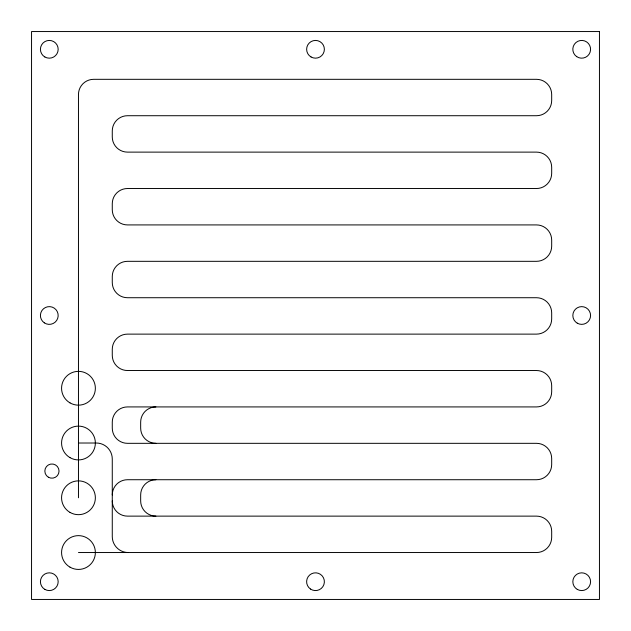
<?xml version="1.0" encoding="UTF-8"?>
<svg xmlns="http://www.w3.org/2000/svg" width="631" height="631" viewBox="0 0 631 631"><rect width="100%" height="100%" fill="white"/><g stroke="black" fill="none" stroke-linecap="round" stroke-linejoin="round"><path stroke-width="0.95" d="M78.465 443.017L96.298 443.017A15.972 15.972 0 0 1 112.271 458.989L112.271 536.563A15.972 15.972 0 0 0 128.243 552.535M78.465 552.535L536.476 552.535A15.207 15.207 0 0 0 551.683 537.32L551.683 531.341A15.207 15.207 0 0 0 536.476 516.126L127.478 516.126A15.207 15.207 0 0 1 112.271 500.919M78.465 497.772L78.465 94.524A15.207 15.207 0 0 1 93.68 79.317L536.476 79.317A15.207 15.207 0 0 1 551.683 94.524L551.683 100.503A15.207 15.207 0 0 1 536.476 115.718L127.478 115.718A15.207 15.207 0 0 0 112.271 130.925L112.271 136.903A15.207 15.207 0 0 0 127.478 152.118L536.476 152.118A15.207 15.207 0 0 1 551.683 167.325L551.683 173.304A15.207 15.207 0 0 1 536.476 188.519L127.478 188.519A15.207 15.207 0 0 0 112.271 203.726L112.271 209.713A15.207 15.207 0 0 0 127.478 224.92L536.476 224.92A15.207 15.207 0 0 1 551.683 240.127L551.683 246.114A15.207 15.207 0 0 1 536.476 261.321L127.478 261.321A15.207 15.207 0 0 0 112.271 276.528L112.271 282.514A15.207 15.207 0 0 0 127.478 297.722L536.476 297.722A15.207 15.207 0 0 1 551.683 312.937L551.683 318.915A15.207 15.207 0 0 1 536.476 334.122L127.478 334.122A15.207 15.207 0 0 0 112.271 349.337L112.271 355.316A15.207 15.207 0 0 0 127.478 370.523L536.476 370.523A15.207 15.207 0 0 1 551.683 385.738L551.683 391.717A15.207 15.207 0 0 1 536.476 406.924L127.478 406.924A15.207 15.207 0 0 0 112.271 422.139L112.271 428.118A15.207 15.207 0 0 0 127.478 443.325L536.476 443.325A15.207 15.207 0 0 1 551.683 458.54L551.683 464.519A15.207 15.207 0 0 1 536.476 479.726L127.478 479.726A15.207 15.207 0 0 0 112.271 494.941M155.873 516.126A15.207 15.207 0 0 1 140.666 500.919L140.666 494.941A15.207 15.207 0 0 1 155.873 479.726M155.873 443.325A15.207 15.207 0 0 1 140.666 428.118L140.666 422.139A15.207 15.207 0 0 1 155.873 406.924M599.45 31.55L31.55 31.55L31.55 599.45L599.45 599.45L599.45 31.55M310.523 589.054A8.873 8.873 0 0 0 324.35 582.334A8.873 8.873 0 0 0 311.619 573.721A8.873 8.873 0 0 0 310.523 589.054M311.067 56.979A8.873 8.873 0 0 0 324.373 49.297A8.873 8.873 0 0 0 311.067 41.614A8.873 8.873 0 0 0 311.067 56.979M576.726 56.648A8.873 8.873 0 0 0 590.553 49.928A8.873 8.873 0 0 0 577.822 41.315A8.873 8.873 0 0 0 576.726 56.648M577.27 589.386A8.873 8.873 0 0 0 590.577 581.703A8.873 8.873 0 0 0 577.27 574.021A8.873 8.873 0 0 0 577.27 589.386M577.27 323.182A8.873 8.873 0 0 0 590.577 315.5A8.873 8.873 0 0 0 577.27 307.818A8.873 8.873 0 0 0 577.27 323.182M44.856 56.979A8.873 8.873 0 0 0 58.17 49.297A8.873 8.873 0 0 0 44.864 41.614A8.873 8.873 0 0 0 44.856 56.979M44.864 589.386A8.873 8.873 0 0 0 58.17 581.703A8.873 8.873 0 0 0 44.856 574.021A8.873 8.873 0 0 0 44.864 589.386M44.32 322.851A8.873 8.873 0 0 0 58.147 316.131A8.873 8.873 0 0 0 45.416 307.518A8.873 8.873 0 0 0 44.32 322.851M70.017 567.166A16.903 16.903 0 0 0 95.368 552.535A16.903 16.903 0 0 0 70.017 537.896A16.903 16.903 0 0 0 70.017 567.166M70.017 512.411A16.903 16.903 0 0 0 95.368 497.772A16.903 16.903 0 0 0 70.017 483.133A16.903 16.903 0 0 0 70.017 512.411M70.017 402.893A16.903 16.903 0 0 0 95.368 388.254A16.903 16.903 0 0 0 70.017 373.615A16.903 16.903 0 0 0 70.017 402.893M70.017 457.649A16.903 16.903 0 0 0 95.368 443.017A16.903 16.903 0 0 0 70.017 428.378A16.903 16.903 0 0 0 70.017 457.649M48.39 477.233A7.099 7.099 0 0 0 59.038 471.089A7.099 7.099 0 0 0 48.39 464.937A7.099 7.099 0 0 0 48.39 477.233"/></g></svg>
